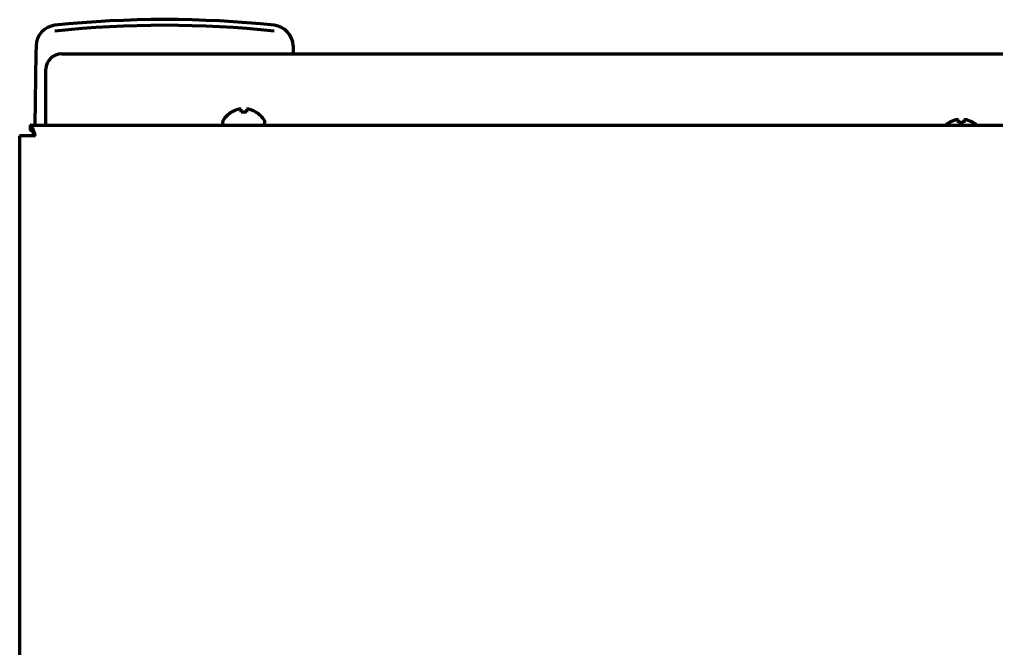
# Model space of a CAD drawing. Header units: inches. Extents: x -3077 to 7201, y 316 to 5463.
# Drawn here: x 2817.4 to 3002.5, y 1221.8 to 1340.9 of the extents above; entities that cross this region are included whole.
import ezdxf

# ---------------------------------------------------------------- set-up
doc = ezdxf.new("R2010")
doc.units = ezdxf.units.IN

msp = doc.modelspace()

# ---------------------------------------------------------------- linework, layer by layer
at = {"linetype": 'Continuous', "lineweight": 70}
for p, q in [((2820.49, 1335.91), (2820.46, 1334.56)), ((2869.22, 1335.91), (2869.24, 1334.56)), ((2820.46, 1334.56), (2820.23, 1320.9)), ((2825.35, 1334.39), (3488.1, 1334.39)), ((2869.24, 1334.56), (2869.24, 1334.39)), ((2822.35, 1321.64), (2822.35, 1331.49)), ((2857.55, 1323.35), (2857.55, 1323.38)), ((2862.15, 1323.38), (2862.15, 1323.35)), ((2819.35, 1320.9), (3710.35, 1320.9)), ((2819.35, 1320.9), (2819.35, 1319.9)), ((2822.35, 1320.9), (2822.35, 1321.64)), ((2855.85, 1321.5), (2855.85, 1321.3)), ((2863.85, 1321.3), (2863.85, 1321.5)), ((2993.55, 1321.35), (2993.55, 1321.38)), ((2998.15, 1321.38), (2998.15, 1321.35)), ((2819.35, 1318.9), (2817.35, 1318.9)), ((2817.35, 1318.9), (2817.35, 832.1)), ((2820.35, 1318.9), (2819.35, 1318.9))]:
    msp.add_line(p, q, dxfattribs=at)
for centre, radius, start, end in [((2844.85, 1141.65), 199.25, 84.013, 95.987), ((2824.49, 1335.84), 4, 95.987, 179), ((2865.22, 1335.84), 4, 1, 84.013), ((2860.05, 1319.28), 4.8, 121.3727, 149.6988), ((2859.65, 1319.28), 4.8, 30.3012, 58.6273), ((2856.25, 1321.5), 0.4, 149.6988, 180), ((2856.25, 1321.3), 0.4, 180, 270), ((2863.45, 1321.3), 0.4, 270, 0), ((2863.45, 1321.5), 0.4, 0, 30.3012), ((2996.05, 1317.28), 4.8, 121.3727, 131.047), ((2995.65, 1317.28), 4.8, 48.953, 58.6273)]:
    msp.add_arc(centre, radius, start, end, dxfattribs=at)
for centre, major_axis, ratio, start_param, end_param in [((2844.85, 1142.07), (197.77, 0), 0.999848, 1.465422, 1.67617), ((2825.35, 1331.49), (-3, 0), 0.965926, 4.712389, 6.283185)]:
    msp.add_ellipse(centre, major_axis=major_axis, ratio=ratio, start_param=start_param, end_param=end_param, dxfattribs=at)
for points in [[(2858.85, 1323.9), (2858.8, 1323.88), (2858.69, 1323.85), (2858.53, 1323.8), (2858.37, 1323.75), (2858.21, 1323.68), (2858.06, 1323.62), (2857.91, 1323.54), (2857.74, 1323.46), (2857.62, 1323.39), (2857.55, 1323.35)], [(2859.35, 1323.9), (2859.33, 1323.9), (2859.27, 1323.91), (2859.2, 1323.91), (2859.13, 1323.91), (2859.06, 1323.91), (2858.99, 1323.91), (2858.92, 1323.9), (2858.88, 1323.9), (2858.85, 1323.9)], [(2860.35, 1323.35), (2860.19, 1323.37), (2859.85, 1323.39), (2859.52, 1323.37), (2859.35, 1323.35)], [(2860.85, 1323.9), (2860.83, 1323.9), (2860.78, 1323.9), (2860.71, 1323.91), (2860.64, 1323.91), (2860.57, 1323.91), (2860.5, 1323.91), (2860.42, 1323.9), (2860.38, 1323.9), (2860.35, 1323.9)], [(2860.35, 1323.9), (2860.35, 1323.88), (2860.35, 1323.85), (2860.35, 1323.8), (2860.35, 1323.75), (2860.35, 1323.68), (2860.35, 1323.62), (2860.35, 1323.54), (2860.35, 1323.46), (2860.35, 1323.39), (2860.35, 1323.35)], [(2820.35, 1318.9), (2820.33, 1318.97), (2820.29, 1319.11), (2820.22, 1319.32), (2820.15, 1319.52), (2820.09, 1319.72), (2820.02, 1319.9), (2819.95, 1320.08), (2819.89, 1320.24), (2819.82, 1320.39), (2819.75, 1320.52), (2819.69, 1320.64), (2819.62, 1320.73), (2819.55, 1320.81), (2819.49, 1320.86), (2819.42, 1320.89), (2819.37, 1320.9), (2819.35, 1320.9)], [(2994.85, 1321.9), (2994.8, 1321.88), (2994.69, 1321.85), (2994.53, 1321.8), (2994.37, 1321.75), (2994.21, 1321.68), (2994.06, 1321.62), (2993.91, 1321.54), (2993.74, 1321.46), (2993.62, 1321.39), (2993.55, 1321.35)], [(2995.35, 1321.9), (2995.33, 1321.9), (2995.27, 1321.91), (2995.2, 1321.91), (2995.13, 1321.91), (2995.06, 1321.91), (2994.99, 1321.91), (2994.92, 1321.9), (2994.88, 1321.9), (2994.85, 1321.9)], [(2996.35, 1321.35), (2996.19, 1321.37), (2995.85, 1321.39), (2995.52, 1321.37), (2995.35, 1321.35)], [(2996.85, 1321.9), (2996.83, 1321.9), (2996.78, 1321.9), (2996.71, 1321.91), (2996.64, 1321.91), (2996.57, 1321.91), (2996.5, 1321.91), (2996.42, 1321.9), (2996.38, 1321.9), (2996.35, 1321.9)], [(2996.35, 1321.9), (2996.35, 1321.88), (2996.35, 1321.85), (2996.35, 1321.8), (2996.35, 1321.75), (2996.35, 1321.68), (2996.35, 1321.62), (2996.35, 1321.54), (2996.35, 1321.46), (2996.35, 1321.39), (2996.35, 1321.35)], [(2820.35, 1318.9), (2820.33, 1318.94), (2820.29, 1319.01), (2820.22, 1319.11), (2820.15, 1319.21), (2820.09, 1319.31), (2820.02, 1319.4), (2819.95, 1319.49), (2819.89, 1319.57), (2819.82, 1319.65), (2819.75, 1319.71), (2819.69, 1319.77), (2819.62, 1319.82), (2819.55, 1319.85), (2819.49, 1319.88), (2819.42, 1319.9), (2819.37, 1319.9), (2819.35, 1319.9)]]:
    msp.add_open_spline(points, degree=3, dxfattribs=at)
for points in [[(2859.35, 1323.35), (2859.35, 1323.47), (2859.35, 1323.58), (2859.35, 1323.72), (2859.35, 1323.76), (2859.35, 1323.83), (2859.35, 1323.87), (2859.35, 1323.9)], [(2862.15, 1323.35), (2861.95, 1323.47), (2861.74, 1323.58), (2861.41, 1323.72), (2861.3, 1323.76), (2861.08, 1323.83), (2860.97, 1323.87), (2860.85, 1323.9)], [(2995.35, 1321.35), (2995.35, 1321.47), (2995.35, 1321.58), (2995.35, 1321.72), (2995.35, 1321.76), (2995.35, 1321.83), (2995.35, 1321.87), (2995.35, 1321.9)], [(2998.15, 1321.35), (2997.95, 1321.47), (2997.74, 1321.58), (2997.41, 1321.72), (2997.3, 1321.76), (2997.08, 1321.83), (2996.97, 1321.87), (2996.85, 1321.9)]]:
    msp.add_open_spline(points, degree=3, knots=[0, 0, 0, 0, 0.5, 0.5, 0.75, 0.75, 1, 1, 1, 1], dxfattribs=at)

doc.saveas('drawing.dxf')
